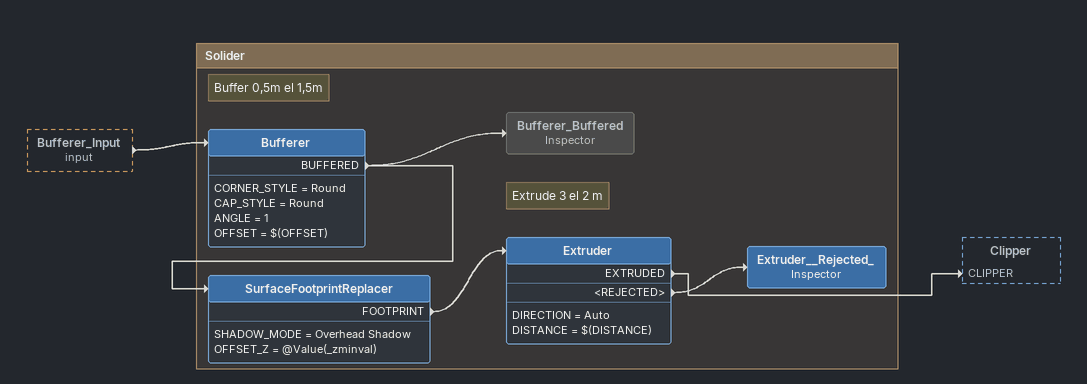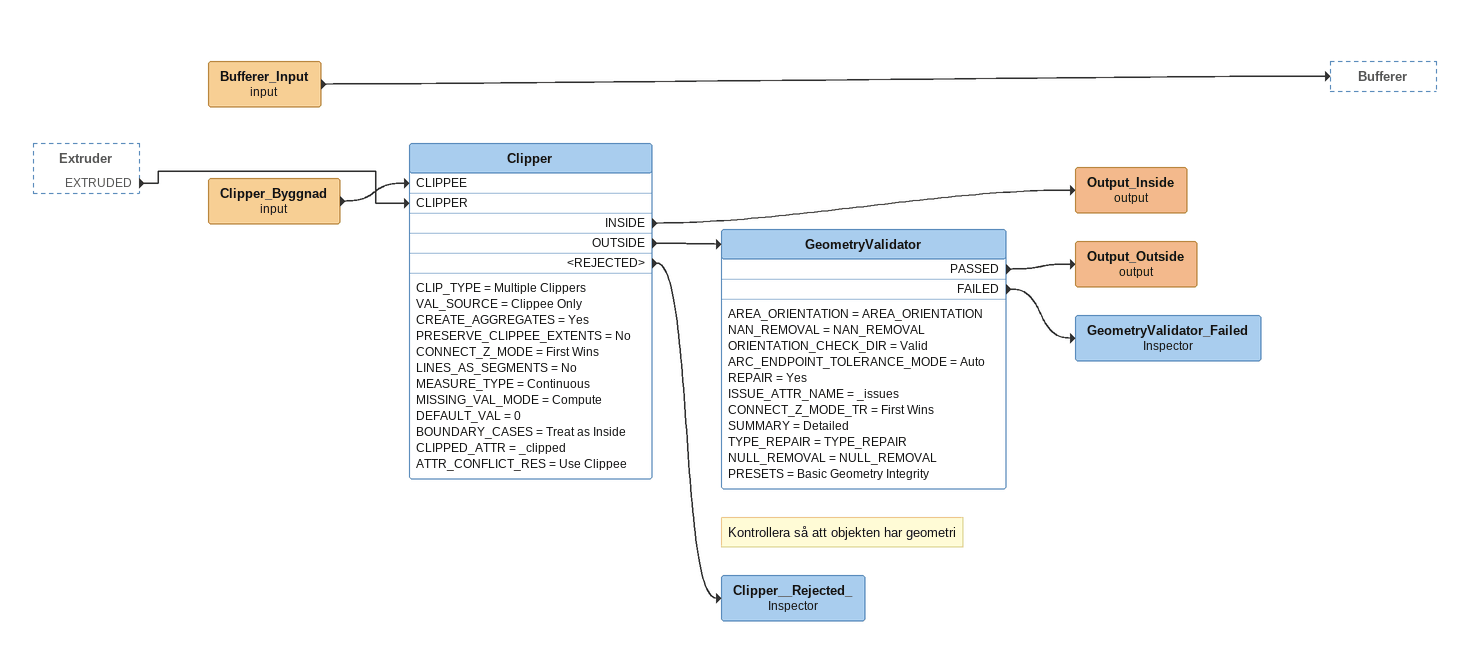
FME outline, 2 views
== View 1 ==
Bufferer_Input (input) [outside]
    -> Bufferer

Bookmark: Solider
Note: Buffer 0,5m el 1,5m
Bufferer
    CORNER_STYLE = Round
    CAP_STYLE = Round
    ANGLE = 1
    OFFSET = $(OFFSET)
    BUFFERED -> SurfaceFootprintReplacer
    BUFFERED -> Bufferer_Buffered
Bufferer_Buffered: Inspector [off]
SurfaceFootprintReplacer
    SHADOW_MODE = Overhead Shadow
    OFFSET_Z = @Value(_zminval)
    FOOTPRINT -> Extruder
Note: Extrude 3 el 2 m
Extruder
    DIRECTION = Auto
    DISTANCE = $(DISTANCE)
    EXTRUDED -> Clipper [CLIPPER]
    <REJECTED> -> Extruder__Rejected_
Extruder__Rejected_: Inspector

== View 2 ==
Extruder [outside]
    EXTRUDED -> Clipper [CLIPPER]
Bufferer_Input (input)
    -> Bufferer
Clipper_Byggnad (input)
    -> Clipper [CLIPPEE]
Clipper
    CLIP_TYPE = Multiple Clippers
    VAL_SOURCE = Clippee Only
    CREATE_AGGREGATES = Yes
    PRESERVE_CLIPPEE_EXTENTS = No
    CONNECT_Z_MODE = First Wins
    LINES_AS_SEGMENTS = No
    MEASURE_TYPE = Continuous
    MISSING_VAL_MODE = Compute
    DEFAULT_VAL = 0
    BOUNDARY_CASES = Treat as Inside
    CLIPPED_ATTR = _clipped
    ATTR_CONFLICT_RES = Use Clippee
    INSIDE -> Output_Inside (output)
    OUTSIDE -> GeometryValidator
    <REJECTED> -> Clipper__Rejected_
Output_Inside (output)
Note: Kontrollera så att objekten har geometri
GeometryValidator
    AREA_ORIENTATION = AREA_ORIENTATION
    NAN_REMOVAL = NAN_REMOVAL
    ORIENTATION_CHECK_DIR = Valid
    ARC_ENDPOINT_TOLERANCE_MODE = Auto
    REPAIR = Yes
    ISSUE_ATTR_NAME = _issues
    CONNECT_Z_MODE_TR = First Wins
    SUMMARY = Detailed
    TYPE_REPAIR = TYPE_REPAIR
    NULL_REMOVAL = NULL_REMOVAL
    PRESETS = Basic Geometry Integrity
    PASSED -> Output_Outside (output)
    FAILED -> GeometryValidator_Failed
Output_Outside (output)
GeometryValidator_Failed: Inspector
Clipper__Rejected_: Inspector
